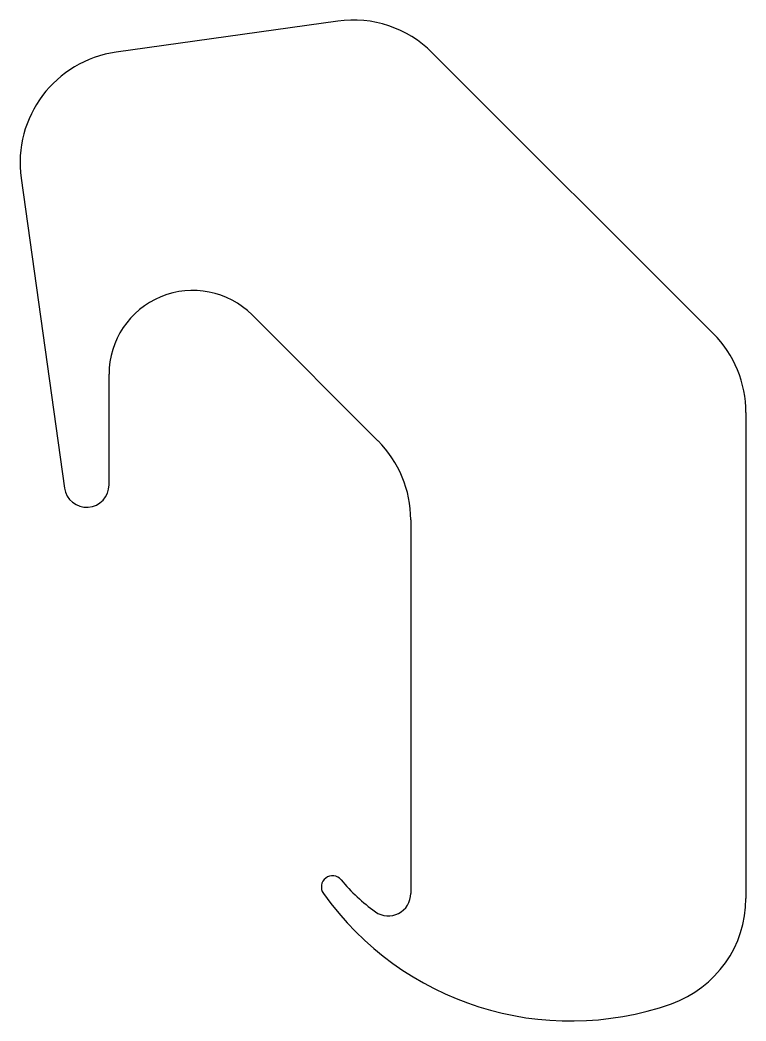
# Model space of a CAD drawing. Header units: millimetres. Extents: x 506.7 to 571.7, y 468 to 557.6.
import ezdxf

# ---------------------------------------------------------------- set-up
doc = ezdxf.new("R2010")
doc.units = ezdxf.units.MM

msp = doc.modelspace()

# ---------------------------------------------------------------- linework, layer by layer
at = {"color": 7, "linetype": 'Continuous', "lineweight": 25}
for p, q in [((535.174, 557.498), (515.351, 554.72)), ((568.773, 529.526), (543.633, 554.666)), ((506.836, 543.429), (510.722, 515.7)), ((527.505, 531.196), (538.773, 519.928)), ((514.702, 515.978), (514.702, 525.892)), ((571.702, 522.455), (571.702, 478.973)), ((541.702, 512.857), (541.702, 479.405))]:
    msp.add_line(p, q, dxfattribs=at)
for centre, radius, start, end in [((536.562, 547.595), 10, 45, 97.97752), ((516.739, 544.817), 10, 97.97752, 187.97752), ((522.202, 525.892), 7.5, 45, 180), ((561.702, 522.455), 10, 0, 45), ((531.702, 512.857), 10, 0, 45), ((512.702, 515.978), 2, 187.97752, 0), ((534.702, 479.999), 1, 39.68882, 215.385), ((548.142, 491.153), 16.465, 219.68882, 234.30545), ((556.007, 495.131), 27.132, 215.385, 289.41416), ((539.702, 479.405), 2, 234.30545, 0), ((561.702, 478.973), 10, 289.41416, 0)]:
    msp.add_arc(centre, radius, start, end, dxfattribs=at)

doc.saveas('drawing.dxf')
